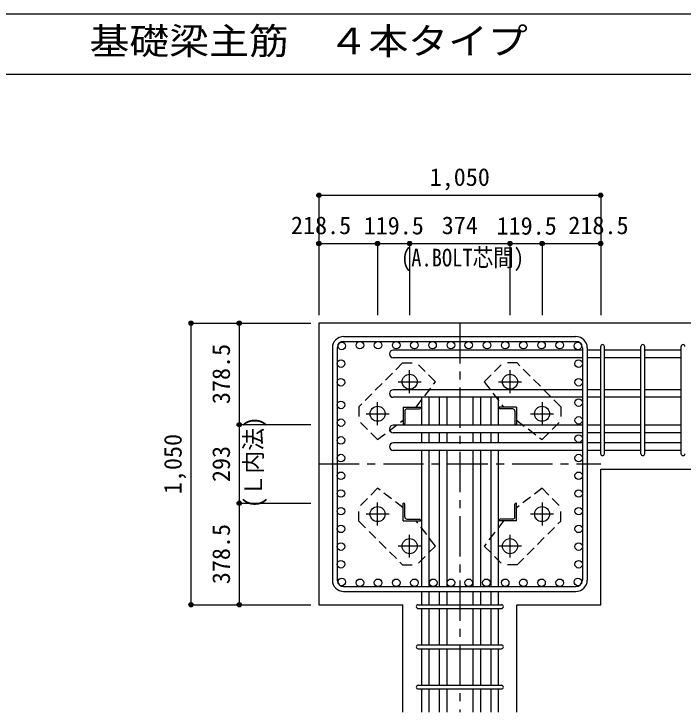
# Model space of a CAD drawing. Units: millimetres at full size, sheet at 1:30. Extents: x -5973 to 5954, y -4195 to 4201.
# Drawn here: x -1109 to 1384, y 1598 to 4201 of the extents above; entities that cross this region are included whole.
import ezdxf
from ezdxf.enums import TextEntityAlignment as Align

# ---------------------------------------------------------------- set-up
doc = ezdxf.new("R2010")
doc.units = ezdxf.units.MM
doc.header["$LTSCALE"] = 30
doc.header["$PDMODE"] = 32
doc.header["$PDSIZE"] = 15
doc.linetypes.add('CHAIN1', pattern=[8, 5, -1, 1, -1])
doc.linetypes.add('DASHED1', pattern=[1.8, 1.2, -0.6])
for name, color, linetype in [('0-1', 2, 'Continuous'), ('0-2', 4, 'Continuous'), ('0-3', 3, 'Continuous'), ('0-4', 7, 'Continuous'), ('0-5', 7, 'Continuous'), ('0-6', 7, 'Continuous'), ('0-7', 4, 'Continuous'), ('0-9', 4, 'DASHED1'), ('0-D', 4, 'Continuous'), ('6-7_文字', 7, 'Continuous'), ('F-0_枠', 6, 'Continuous')]:
    doc.layers.add(name, color=color, linetype=linetype)
doc.styles.add('ＭＳ ゴシック', font='')
doc.styles.get('ＭＳ ゴシック').set_extended_font_data('MS Gothic')

msp = doc.modelspace()

# ---------------------------------------------------------------- linework, layer by layer
at = {"layer": '0-1'}
for p, q in [((1477.44, 3048.3), (27.44, 3048.3)), ((27.44, 3048.3), (27.44, 1998.3)), ((1077.44, 2504.3), (1477.44, 2504.3)), ((1077.44, 1998.3), (1077.44, 2504.3)), ((27.44, 1998.3), (339.94, 1998.3)), ((339.94, 1598.3), (339.94, 1998.3))]:
    msp.add_line(p, q, dxfattribs=at)
msp.add_lwpolyline([(764.94, 1598.3), (764.94, 1998.3), (1077.44, 1998.3)], dxfattribs=at)
at = {"layer": '0-2', "linetype": 'CHAIN1'}
for p, q in [((365.44, 2787.1), (365.44, 2872.6)), ((739.44, 2872.6), (739.44, 2787.1)), ((322.64, 2829.8), (408.14, 2829.8)), ((696.74, 2829.8), (782.24, 2829.8)), ((245.94, 2667.6), (245.94, 2753.1)), ((858.94, 2753.1), (858.94, 2667.6)), ((203.14, 2710.3), (288.64, 2710.3)), ((816.24, 2710.3), (901.74, 2710.3)), ((245.94, 2293.5), (245.94, 2379)), ((858.94, 2379), (858.94, 2293.5)), ((288.64, 2336.3), (203.14, 2336.3)), ((901.74, 2336.3), (816.24, 2336.3)), ((365.44, 2174), (365.44, 2259.5)), ((739.44, 2259.5), (739.44, 2174)), ((408.14, 2216.8), (322.64, 2216.8)), ((782.24, 2216.8), (696.74, 2216.8))]:
    msp.add_line(p, q, dxfattribs=at)
at = {"layer": '0-2'}
for p, q in [((340.94, 2734.8), (405.94, 2734.8)), ((340.94, 2734.8), (340.94, 2669.8)), ((405.94, 2734.8), (405.94, 2732.8)), ((763.94, 2734.8), (698.94, 2734.8)), ((698.94, 2732.8), (698.94, 2734.8)), ((763.94, 2734.8), (763.94, 2669.8)), ((346.94, 2720.3), (346.94, 2673.8)), ((355.44, 2728.8), (401.94, 2728.8)), ((749.44, 2728.8), (702.94, 2728.8)), ((757.94, 2720.3), (757.94, 2673.8)), ((342.94, 2669.8), (340.94, 2669.8)), ((763.94, 2669.8), (761.94, 2669.8)), ((340.94, 2376.8), (342.94, 2376.8)), ((340.94, 2311.8), (340.94, 2376.8)), ((346.94, 2326.3), (346.94, 2372.8)), ((757.94, 2326.3), (757.94, 2372.8)), ((761.94, 2376.8), (763.94, 2376.8)), ((763.94, 2311.8), (763.94, 2376.8)), ((355.44, 2317.8), (401.94, 2317.8)), ((749.44, 2317.8), (702.94, 2317.8)), ((340.94, 2311.8), (405.94, 2311.8)), ((405.94, 2313.8), (405.94, 2311.8)), ((698.94, 2311.8), (698.94, 2313.8)), ((763.94, 2311.8), (698.94, 2311.8))]:
    msp.add_line(p, q, dxfattribs=at)
at = {"layer": '0-2', "color": 3}
for centre in [(365.44, 2829.8), (739.44, 2829.8), (245.94, 2710.3), (858.94, 2710.3), (245.94, 2336.3), (858.94, 2336.3), (365.44, 2216.8), (739.44, 2216.8)]:
    msp.add_circle(centre, 28, dxfattribs=at)
at = {"layer": '0-2'}
for centre, radius, start, end in [((355.44, 2720.3), 8.5, 90, 180), ((401.94, 2732.8), 4, 270, 0), ((702.94, 2732.8), 4, 180, 270), ((749.44, 2720.3), 8.5, 0, 90), ((342.94, 2673.8), 4, 270, 0), ((761.94, 2673.8), 4, 180, 270), ((342.94, 2372.8), 4, 0, 90), ((761.94, 2372.8), 4, 90, 180), ((355.44, 2326.3), 8.5, 180, 270), ((401.94, 2313.8), 4, 0, 90), ((702.94, 2313.8), 4, 90, 180), ((749.44, 2326.3), 8.5, 270, 0)]:
    msp.add_arc(centre, radius, start, end, dxfattribs=at)
at = {"layer": '0-3'}
for centre in [(112.37, 2963.37), (180.07, 2966.3), (247.77, 2966.3), (315.48, 2966.3), (383.18, 2966.3), (450.88, 2966.3), (519.44, 2966.3), (585.44, 2966.3), (653.99, 2966.3), (721.69, 2966.3), (789.4, 2966.3), (857.1, 2966.3), (924.8, 2966.3), (992.51, 2963.37), (109.54, 2897.37), (995.33, 2897.37), (109.44, 2827.96), (995.44, 2827.96), (995.44, 2751.96), (109.44, 2743.23), (109.44, 2677.23), (995.44, 2685.96), (995.44, 2617.8), (109.44, 2611.23), (109.44, 2545.23), (995.44, 2545.23), (109.44, 2479.23), (995.44, 2479.23), (109.44, 2413.23), (995.44, 2413.23), (109.44, 2347.23), (995.44, 2347.23), (109.44, 2281.23), (995.44, 2281.23), (109.44, 2215.23), (995.44, 2215.23), (109.44, 2149.23), (995.44, 2149.23), (112.37, 2083.23), (180.07, 2080.3), (247.77, 2080.3), (315.48, 2080.3), (383.18, 2080.3), (453.44, 2080.3), (519.44, 2080.3), (585.44, 2080.3), (651.44, 2080.3), (721.69, 2080.3), (789.4, 2080.3), (857.1, 2080.3), (924.8, 2080.3), (992.51, 2083.23)]:
    msp.add_circle(centre, 14, dxfattribs=at)
at = {"layer": '0-4'}
for p, q in [((119.44, 2998.3), (985.44, 2998.3)), ((119.44, 2980.3), (985.44, 2980.3)), ((77.44, 2956.3), (77.44, 2090.3)), ((95.44, 2956.3), (95.44, 2090.3)), ((1009.44, 2956.3), (1009.44, 2090.3)), ((1027.44, 2956.3), (1027.44, 2090.3)), ((119.44, 2066.3), (985.44, 2066.3)), ((119.44, 2048.3), (985.44, 2048.3))]:
    msp.add_line(p, q, dxfattribs=at)
for centre, radius, start, end in [((119.44, 2956.3), 42, 90, 180), ((985.44, 2956.3), 42, 0, 90), ((119.44, 2956.3), 24, 90, 180), ((985.44, 2956.3), 24, 0, 90), ((119.44, 2090.3), 42, 180, 270), ((119.44, 2090.3), 24, 180, 270), ((985.44, 2090.3), 42, 270, 0), ((985.44, 2090.3), 24, 270, 0)]:
    msp.add_arc(centre, radius, start, end, dxfattribs=at)
at = {"layer": '0-5'}
for p, q in [((1009.44, 2947.37), (303.94, 2947.37)), ((1077.44, 2947.37), (1027.44, 2947.37)), ((1227.44, 2947.37), (1091.44, 2947.37)), ((1377.44, 2947.37), (1241.44, 2947.37)), ((1009.44, 2919.37), (303.94, 2919.37)), ((1077.44, 2919.37), (1027.44, 2919.37)), ((1227.44, 2919.37), (1091.44, 2919.37)), ((1377.44, 2919.37), (1241.44, 2919.37)), ((1009.44, 2799.8), (303.94, 2799.8)), ((1077.44, 2799.8), (1027.44, 2799.8)), ((1227.44, 2799.8), (1091.44, 2799.8)), ((1377.44, 2799.8), (1241.44, 2799.8)), ((1009.44, 2771.8), (303.94, 2771.8)), ((409.44, 2771.8), (409.44, 2667.8)), ((437.44, 2771.8), (437.44, 2667.8)), ((475.44, 2771.8), (475.44, 2667.8)), ((503.44, 2771.8), (503.44, 2667.8)), ((601.44, 2771.8), (601.44, 2667.8)), ((629.44, 2771.8), (629.44, 2667.8)), ((667.44, 2771.8), (667.44, 2667.8)), ((695.44, 2771.8), (695.44, 2667.8)), ((1077.44, 2771.8), (1027.44, 2771.8)), ((1227.44, 2771.8), (1091.44, 2771.8)), ((1377.44, 2771.8), (1241.44, 2771.8)), ((1009.44, 2667.8), (303.94, 2667.8)), ((1077.44, 2667.8), (1027.44, 2667.8)), ((1227.44, 2667.8), (1091.44, 2667.8)), ((1377.44, 2667.8), (1241.44, 2667.8)), ((1009.44, 2639.8), (303.94, 2639.8)), ((409.44, 2639.8), (409.44, 2601.8)), ((437.44, 2639.8), (437.44, 2601.8)), ((475.44, 2639.8), (475.44, 2601.8)), ((503.44, 2639.8), (503.44, 2601.8)), ((601.44, 2639.8), (601.44, 2601.8)), ((629.44, 2639.8), (629.44, 2601.8)), ((667.44, 2639.8), (667.44, 2601.8)), ((695.44, 2639.8), (695.44, 2601.8)), ((1077.44, 2639.8), (1027.44, 2639.8)), ((1227.44, 2639.8), (1091.44, 2639.8)), ((1377.44, 2639.8), (1241.44, 2639.8)), ((1009.44, 2601.8), (303.94, 2601.8)), ((1077.44, 2601.8), (1027.44, 2601.8)), ((1227.44, 2601.8), (1091.44, 2601.8)), ((1377.44, 2601.8), (1241.44, 2601.8)), ((1009.44, 2573.8), (303.94, 2573.8)), ((409.44, 2573.8), (409.44, 2066.3)), ((437.44, 2573.8), (437.44, 2066.3)), ((475.44, 2573.8), (475.44, 2066.3)), ((503.44, 2573.8), (503.44, 2066.3)), ((601.44, 2573.8), (601.44, 2066.3)), ((629.44, 2573.8), (629.44, 2066.3)), ((667.44, 2573.8), (667.44, 2066.3)), ((695.44, 2573.8), (695.44, 2066.3)), ((1077.44, 2573.8), (1027.44, 2573.8)), ((1227.44, 2573.8), (1091.44, 2573.8)), ((1377.44, 2573.8), (1241.44, 2573.8)), ((409.44, 2048.3), (409.44, 1998.3)), ((437.44, 2048.3), (437.44, 1998.3)), ((475.44, 2048.3), (475.44, 1998.3)), ((503.44, 2048.3), (503.44, 1998.3)), ((601.44, 2048.3), (601.44, 1998.3)), ((629.44, 2048.3), (629.44, 1998.3)), ((667.44, 2048.3), (667.44, 1998.3)), ((695.44, 2048.3), (695.44, 1998.3)), ((409.44, 1984.3), (409.44, 1848.3)), ((437.44, 1984.3), (437.44, 1848.3)), ((475.44, 1984.3), (475.44, 1848.3)), ((503.44, 1984.3), (503.44, 1848.3)), ((601.44, 1984.3), (601.44, 1848.3)), ((629.44, 1984.3), (629.44, 1848.3)), ((667.44, 1984.3), (667.44, 1848.3)), ((695.44, 1984.3), (695.44, 1848.3)), ((409.44, 1834.3), (409.44, 1698.3)), ((437.44, 1834.3), (437.44, 1698.3)), ((475.44, 1834.3), (475.44, 1698.3)), ((503.44, 1834.3), (503.44, 1698.3)), ((601.44, 1834.3), (601.44, 1698.3)), ((629.44, 1834.3), (629.44, 1698.3)), ((667.44, 1834.3), (667.44, 1698.3)), ((695.44, 1834.3), (695.44, 1698.3)), ((409.44, 1684.3), (409.44, 1598.3)), ((437.44, 1684.3), (437.44, 1598.3)), ((475.44, 1684.3), (475.44, 1598.3)), ((503.44, 1684.3), (503.44, 1598.3)), ((601.44, 1684.3), (601.44, 1598.3)), ((629.44, 1684.3), (629.44, 1598.3)), ((667.44, 1684.3), (667.44, 1598.3)), ((695.44, 1684.3), (695.44, 1598.3))]:
    msp.add_line(p, q, dxfattribs=at)
for centre in [(303.94, 2933.37), (303.94, 2785.8), (303.94, 2653.8), (303.94, 2587.8)]:
    msp.add_arc(centre, 14, 90, 270, dxfattribs=at)
at = {"layer": '0-6'}
for p, q in [((1077.44, 2561.3), (1077.44, 2961.37)), ((1091.44, 2561.3), (1091.44, 2961.37)), ((1227.44, 2561.3), (1227.44, 2961.37)), ((1241.44, 2561.3), (1241.44, 2961.37)), ((1377.44, 2561.3), (1377.44, 2961.37)), ((396.94, 1998.3), (707.94, 1998.3)), ((396.94, 1984.3), (707.94, 1984.3)), ((396.94, 1848.3), (707.94, 1848.3)), ((396.94, 1834.3), (707.94, 1834.3)), ((396.94, 1698.3), (707.94, 1698.3)), ((396.94, 1684.3), (707.94, 1684.3))]:
    msp.add_line(p, q, dxfattribs=at)
for centre, start, end in [((1084.44, 2961.37), 0, 180), ((1084.44, 2961.37), 0, 180), ((1084.44, 2961.37), 0, 180), ((1084.44, 2961.37), 0, 180), ((1234.44, 2961.37), 0, 180), ((1384.44, 2961.37), 0, 180), ((1084.44, 2561.3), 180, 0), ((1084.44, 2561.3), 180, 0), ((1084.44, 2561.3), 180, 0), ((1084.44, 2561.3), 180, 0), ((1234.44, 2561.3), 180, 0), ((1384.44, 2561.3), 180, 0), ((396.94, 1991.3), 90, 270), ((396.94, 1991.3), 90, 270), ((396.94, 1991.3), 90, 270), ((396.94, 1991.3), 90, 270), ((707.94, 1991.3), 270, 90), ((707.94, 1991.3), 270, 90), ((707.94, 1991.3), 270, 90), ((707.94, 1991.3), 270, 90), ((396.94, 1841.3), 90, 270), ((707.94, 1841.3), 270, 90), ((396.94, 1691.3), 90, 270), ((707.94, 1691.3), 270, 90)]:
    msp.add_arc(centre, 7, start, end, dxfattribs=at)
at = {"layer": '0-9'}
for p, q in [((339.31, 2899.77), (391.63, 2899.77)), ((461.62, 2829.78), (391.63, 2899.77)), ((643.25, 2829.78), (713.24, 2899.77)), ((389.24, 2734.8), (461.62, 2829.78)), ((643.25, 2829.78), (715.64, 2734.8)), ((928.91, 2736.43), (928.91, 2684.1)), ((245.96, 2614.11), (175.97, 2684.1)), ((245.96, 2614.11), (340.94, 2686.5)), ((763.94, 2686.5), (858.92, 2614.11)), ((858.92, 2614.11), (928.91, 2684.1)), ((245.96, 2432.49), (175.97, 2362.5)), ((340.94, 2360.1), (245.96, 2432.49)), ((858.92, 2432.49), (763.93, 2360.1)), ((858.92, 2432.49), (928.91, 2362.5)), ((175.97, 2310.17), (175.97, 2362.5)), ((461.62, 2216.82), (389.24, 2311.8)), ((715.64, 2311.8), (643.25, 2216.82)), ((461.62, 2216.82), (391.63, 2146.83)), ((643.25, 2216.82), (713.24, 2146.83)), ((765.57, 2146.83), (713.24, 2146.83))]:
    msp.add_line(p, q, dxfattribs=at)
for points in [[(339.31, 2899.77), (175.97, 2736.43), (175.97, 2684.1)], [(928.91, 2736.43), (765.57, 2899.77), (713.24, 2899.77)], [(765.57, 2146.83), (928.91, 2310.17), (928.91, 2362.5)], [(175.97, 2310.17), (339.31, 2146.83), (391.63, 2146.83)]]:
    msp.add_lwpolyline(points, dxfattribs=at)
at = {"layer": '0-D'}
for p, q in [((27.44, 3525.34), (27.44, 3345.34)), ((27.44, 3525.34), (1077.44, 3525.34)), ((27.44, 3525.34), (27.44, 3345.34)), ((1077.44, 3525.34), (1077.44, 3345.34)), ((27.44, 3345.34), (27.44, 3078.3)), ((27.44, 3345.34), (27.44, 3078.3)), ((27.44, 3345.34), (245.94, 3345.34)), ((27.44, 3345.34), (27.44, 3078.3)), ((245.94, 3345.34), (245.94, 3078.3)), ((245.94, 3345.34), (365.44, 3345.34)), ((365.44, 3345.34), (365.44, 3078.3)), ((365.44, 3345.34), (739.44, 3345.34)), ((739.44, 3345.34), (739.44, 3078.3)), ((739.44, 3345.34), (858.94, 3345.34)), ((858.94, 3345.34), (858.94, 3078.3)), ((1077.44, 3345.34), (1077.44, 3078.3)), ((-449.6, 3048.3), (-269.6, 3048.3)), ((-449.6, 3048.3), (-449.6, 1998.3)), ((-449.6, 3048.3), (-269.6, 3048.3)), ((-269.6, 3048.3), (-2.56, 3048.3)), ((-269.6, 3048.3), (-2.56, 3048.3)), ((-269.6, 3048.3), (-269.6, 2669.8)), ((-269.6, 3048.3), (-2.56, 3048.3)), ((-269.6, 2669.8), (-2.56, 2669.8)), ((-269.6, 2669.8), (-269.6, 2376.8)), ((-269.6, 2376.8), (-2.56, 2376.8)), ((-449.6, 1998.3), (-269.6, 1998.3)), ((-269.6, 1998.3), (-2.56, 1998.3))]:
    msp.add_line(p, q, dxfattribs=at)
at = {"layer": '0-D', "linetype": 'CHAIN1'}
for p, q in [((552.44, 3048.3), (552.44, 1598.3)), ((27.44, 2523.3), (1077.44, 2523.3))]:
    msp.add_line(p, q, dxfattribs=at)
at = {"layer": '0-D'}
for points in [[(858.94, 3345.34), (1077.44, 3345.34), (1077.44, 3078.3)], [(-269.6, 2376.8), (-269.6, 1998.3), (-2.56, 1998.3)]]:
    msp.add_lwpolyline(points, dxfattribs=at)
for centre, radius in [((27.44, 3525.34), 8), ((27.44, 3525.34), 7.2), ((27.44, 3525.34), 6.4), ((27.44, 3525.34), 5.6), ((27.44, 3525.34), 4.8), ((27.44, 3525.34), 4), ((27.44, 3525.34), 3.2), ((27.44, 3525.34), 2.4), ((27.44, 3525.34), 1.6), ((27.44, 3525.34), 0.8), ((1077.44, 3525.34), 8), ((1077.44, 3525.34), 7.2), ((1077.44, 3525.34), 6.4), ((1077.44, 3525.34), 5.6), ((1077.44, 3525.34), 4.8), ((1077.44, 3525.34), 4), ((1077.44, 3525.34), 3.2), ((1077.44, 3525.34), 2.4), ((1077.44, 3525.34), 1.6), ((1077.44, 3525.34), 0.8), ((27.44, 3345.34), 8), ((27.44, 3345.34), 7.2), ((27.44, 3345.34), 6.4), ((27.44, 3345.34), 5.6), ((27.44, 3345.34), 4.8), ((27.44, 3345.34), 4), ((27.44, 3345.34), 3.2), ((27.44, 3345.34), 2.4), ((27.44, 3345.34), 1.6), ((27.44, 3345.34), 0.8), ((245.94, 3345.34), 8), ((245.94, 3345.34), 7.2), ((245.94, 3345.34), 6.4), ((245.94, 3345.34), 5.6), ((245.94, 3345.34), 4.8), ((245.94, 3345.34), 4), ((245.94, 3345.34), 3.2), ((245.94, 3345.34), 2.4), ((245.94, 3345.34), 1.6), ((245.94, 3345.34), 0.8), ((365.44, 3345.34), 8), ((365.44, 3345.34), 7.2), ((365.44, 3345.34), 6.4), ((365.44, 3345.34), 5.6), ((365.44, 3345.34), 4.8), ((365.44, 3345.34), 4), ((365.44, 3345.34), 3.2), ((365.44, 3345.34), 2.4), ((365.44, 3345.34), 1.6), ((365.44, 3345.34), 0.8), ((739.44, 3345.34), 8), ((739.44, 3345.34), 7.2), ((739.44, 3345.34), 6.4), ((739.44, 3345.34), 5.6), ((739.44, 3345.34), 4.8), ((739.44, 3345.34), 4), ((739.44, 3345.34), 3.2), ((739.44, 3345.34), 2.4), ((739.44, 3345.34), 1.6), ((739.44, 3345.34), 0.8), ((858.94, 3345.34), 8), ((858.94, 3345.34), 7.2), ((858.94, 3345.34), 6.4), ((858.94, 3345.34), 5.6), ((858.94, 3345.34), 4.8), ((858.94, 3345.34), 4), ((858.94, 3345.34), 3.2), ((858.94, 3345.34), 2.4), ((858.94, 3345.34), 1.6), ((858.94, 3345.34), 0.8), ((1077.44, 3345.34), 8), ((1077.44, 3345.34), 7.2), ((1077.44, 3345.34), 6.4), ((1077.44, 3345.34), 5.6), ((1077.44, 3345.34), 4.8), ((1077.44, 3345.34), 4), ((1077.44, 3345.34), 3.2), ((1077.44, 3345.34), 2.4), ((1077.44, 3345.34), 1.6), ((1077.44, 3345.34), 0.8), ((-449.6, 3048.3), 8), ((-449.6, 3048.3), 7.2), ((-449.6, 3048.3), 6.4), ((-449.6, 3048.3), 5.6), ((-449.6, 3048.3), 4.8), ((-449.6, 3048.3), 4), ((-449.6, 3048.3), 3.2), ((-449.6, 3048.3), 2.4), ((-449.6, 3048.3), 1.6), ((-449.6, 3048.3), 0.8), ((-269.6, 3048.3), 8), ((-269.6, 3048.3), 7.2), ((-269.6, 3048.3), 6.4), ((-269.6, 3048.3), 5.6), ((-269.6, 3048.3), 4.8), ((-269.6, 3048.3), 4), ((-269.6, 3048.3), 3.2), ((-269.6, 3048.3), 2.4), ((-269.6, 3048.3), 1.6), ((-269.6, 3048.3), 0.8), ((-269.6, 2669.8), 8), ((-269.6, 2669.8), 7.2), ((-269.6, 2669.8), 6.4), ((-269.6, 2669.8), 5.6), ((-269.6, 2669.8), 4.8), ((-269.6, 2669.8), 4), ((-269.6, 2669.8), 3.2), ((-269.6, 2669.8), 2.4), ((-269.6, 2669.8), 1.6), ((-269.6, 2669.8), 0.8), ((-269.6, 2376.8), 8), ((-269.6, 2376.8), 7.2), ((-269.6, 2376.8), 6.4), ((-269.6, 2376.8), 5.6), ((-269.6, 2376.8), 4.8), ((-269.6, 2376.8), 4), ((-269.6, 2376.8), 3.2), ((-269.6, 2376.8), 2.4), ((-269.6, 2376.8), 1.6), ((-269.6, 2376.8), 0.8), ((-449.6, 1998.3), 8), ((-449.6, 1998.3), 7.2), ((-449.6, 1998.3), 6.4), ((-269.6, 1998.3), 8), ((-269.6, 1998.3), 7.2), ((-269.6, 1998.3), 6.4), ((-449.6, 1998.3), 5.6), ((-449.6, 1998.3), 4.8), ((-449.6, 1998.3), 4), ((-449.6, 1998.3), 3.2), ((-449.6, 1998.3), 2.4), ((-449.6, 1998.3), 1.6), ((-449.6, 1998.3), 0.8), ((-269.6, 1998.3), 5.6), ((-269.6, 1998.3), 4.8), ((-269.6, 1998.3), 4), ((-269.6, 1998.3), 3.2), ((-269.6, 1998.3), 2.4), ((-269.6, 1998.3), 1.6), ((-269.6, 1998.3), 0.8)]:
    msp.add_circle(centre, radius, dxfattribs=at)
at = {"layer": '0-D', "color": 7}
for p in [(27.44, 3525.34), (1077.44, 3525.34), (27.44, 3345.34), (245.94, 3345.34), (365.44, 3345.34), (739.44, 3345.34), (858.94, 3345.34), (1077.44, 3345.34), (-449.6, 3048.3), (-269.6, 3048.3), (-269.6, 2669.8), (-269.6, 2376.8), (-449.6, 1998.3), (-269.6, 1998.3)]:
    msp.add_point(p, dxfattribs=at)
at = {"layer": 'F-0_枠'}
msp.add_line((-5972.88, 4201.15), (5954.1, 4201.15), dxfattribs=at)
at = {"layer": 'F-0_枠', "color": 2}
msp.add_line((-5972.88, 3976.15), (3723.6, 3976.15), dxfattribs=at)

# ---------------------------------------------------------------- texts
at = {"layer": '0-7', "style": 'ＭＳ ゴシック', "width": 0.85}
msp.add_text('(A.BOLT芯間)', height=65.98, dxfattribs=at).set_placement((333.23, 3239.92), align=Align.BOTTOM_LEFT)
at = {"layer": '0-7', "style": 'ＭＳ ゴシック', "width": 0.95}
msp.add_text('(Ｌ内法)', height=65.98, rotation=90, dxfattribs=at).set_placement((-164.55, 2358.7), align=Align.BOTTOM_LEFT)
at = {"layer": '0-D', "style": 'ＭＳ ゴシック'}
for s, p in [('1,050', (439.94, 3540.34)), ('218.5', (-77.06, 3360.34)), ('119.5', (193.87, 3359.38)), ('374', (484.94, 3360.34)), ('119.5', (689.39, 3358.54)), ('218.5', (956.94, 3360.34))]:
    msp.add_text(s, height=65.98, dxfattribs=at).set_placement(p, align=Align.BOTTOM_LEFT)
for s, p in [('378.5', (-284.6, 2746.55)), ('1,050', (-464.6, 2410.8)), ('293', (-284.6, 2455.8)), ('378.5', (-284.6, 2075.05))]:
    msp.add_text(s, height=65.98, rotation=90, dxfattribs=at).set_placement(p, align=Align.BOTTOM_LEFT)
at = {"layer": '6-7_文字', "color": 2, "style": 'ＭＳ ゴシック', "width": 1.1}
msp.add_text('\u3000\u3000基礎梁主筋\u3000４本タイプ', height=98.97, dxfattribs=at).set_placement((-1124.64, 4021.15), align=Align.BOTTOM_LEFT)

doc.saveas('drawing.dxf')
